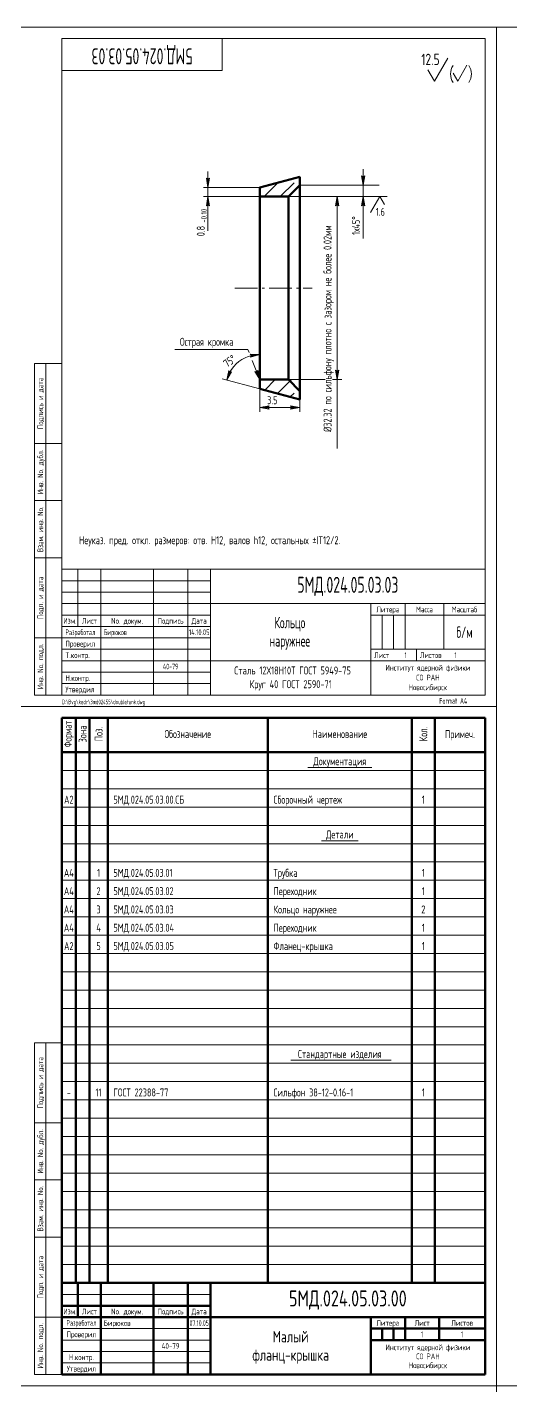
# Model space of a CAD drawing. Extents: x -414 to 4851, y -2165 to 1761.
# Drawn here: x 1959 to 2171, y 419 to 1013 of the extents above; entities that cross this region are included whole.
import ezdxf
from ezdxf.enums import TextEntityAlignment as Align

# ---------------------------------------------------------------- set-up
doc = ezdxf.new("R2010")
doc.units = 0
doc.linetypes.add('S-P10', pattern=[15, 10, -2, 1, -2])
for name, color, linetype, lineweight in [('1', 9, 'CONTINUOUS', 20), ('2', 2, 'CONTINUOUS', 50), ('DIM', 4, 'CONTINUOUS', 20), ('HATCH', 5, 'CONTINUOUS', 20), ('TR', 3, 'CONTINUOUS', 20)]:
    doc.layers.add(name, color=color, linetype=linetype, lineweight=lineweight)
doc.styles.add('SIMPLEX', font='simplex.shx', dxfattribs={"width": 0.7})
pattern_1 = [(225, (8313.458, -5262.2107), (3.535534, -3.535534), [])]

# ---------------------------------------------------------------- blocks, each defined once
blk = doc.blocks.new('SHTAMP1')
at = {"layer": 'DIM', "color": 2}
for p, q in [((-185, 55), (0, 55)), ((-185, 55), (-185, 0)), ((-178, 55), (-178, 30)), ((-168, 55), (-168, 0)), ((-145, 55), (-145, 0)), ((-130, 55), (-130, 0)), ((-120, 55), (-120, 0)), ((-120, 40), (0, 40)), ((-50, 40), (-50, 0)), ((-35, 40), (-35, 20)), ((-18, 40), (-18, 20)), ((-185, 35), (-120, 35)), ((-185, 30), (-120, 30)), ((-50, 35), (0, 35)), ((-50, 20), (0, 20)), ((-30, 20), (-30, 15)), ((-120, 15), (0, 15))]:
    blk.add_line(p, q, dxfattribs=at)
at = {"layer": 'DIM'}
for p, q in [((-185, 50), (-120, 50)), ((-185, 45), (-120, 45)), ((-185, 40), (-120, 40)), ((-45, 35), (-45, 20)), ((-40, 35), (-40, 20)), ((-185, 25), (-120, 25)), ((-185, 20), (-120, 20)), ((-185, 15), (-120, 15)), ((-185, 10), (-120, 10)), ((-185, 5), (-120, 5))]:
    blk.add_line(p, q, dxfattribs=at)
at = {"layer": 'DIM', "style": 'SIMPLEX', "width": 0.6}
blk.add_text('1', height=2.5, dxfattribs=at).set_placement((-35.18, 16.2))
at = {"layer": 'DIM', "style": 'SIMPLEX', "width": 0.6, "flags": 8}
blk.add_attdef('ОБОЗНАЧЕНИЕ2', text='', height=7, dxfattribs=at).set_placement((-117, 60), align=Align.MIDDLE)
at = {"layer": 'DIM', "style": 'SIMPLEX', "width": 0.6}
for tag, height, p in [('ОБОЗНАЧЕНИЕ', 7, (-60, 47.5)), ('МАСШТАБ', 5, (-9, 27.5))]:
    blk.add_attdef(tag, text='', height=height, dxfattribs=at).set_placement(p, align=Align.MIDDLE)
at = {"layer": 'DIM', "style": 'SIMPLEX', "width": 0.910843}
blk.add_attdef('ДАТА', text='', height=2.5, dxfattribs=at).set_placement((-129.5, 26.2), (-120.5, 26.2), align=Align.FIT)
at = {"layer": 'DIM', "style": 'SIMPLEX', "width": 0.6}
for tag, p in [('ЛИСТОВ', (-13.32, 16.2)), ('FORMAT', (-20, -3.8))]:
    blk.add_attdef(tag, p, '', height=2.5, dxfattribs=at)
blk.add_attdef('ТЕЛЕФОН', text='', height=2.5, dxfattribs=at).set_placement((-137.5, 12.5), align=Align.MIDDLE_CENTER)
at = {"layer": 'TR', "style": 'SIMPLEX', "width": 0.7}
for s, p in [('Литера', (-42.5, 36.2)), ('Масса', (-26.5, 36.2)), ('Масштаб', (-9, 36.2)), ('Изм.', (-181.5, 31.2)), ('Лист', (-173, 31.2)), ('No. докум.', (-156.5, 31.2)), ('Подпись', (-137.5, 31.2)), ('Дата', (-125, 31.2)), ('Институт ядерной физики', (-25, 10.7)), ('СО РАН', (-25, 6.42)), ('Новосибирск', (-25, 2.13))]:
    blk.add_text(s, height=2.5, dxfattribs=at).set_placement(p, align=Align.CENTER)
at = {"layer": 'TR', "style": 'SIMPLEX'}
for s, width, p in [('Разработал', 0.6, (-183.5, 26.2)), ('T.контр.', 0.7, (-183.5, 16.2)), ('Проверил', 0.7, (-183.5, 21.2)), ('Лист', 0.7, (-48.5, 16.2)), ('Листов', 0.7, (-28.5, 16.2)), ('Н.контр.', 0.7, (-183.5, 6.2)), ('Утвердил', 0.7, (-183.5, 1.2))]:
    blk.add_text(s, height=2.5, dxfattribs=dict(at, width=width)).set_placement(p)
at = {"layer": 'TR', "style": 'SIMPLEX', "width": 0.6}
for tag, height, p in [('НАИМЕНОВАНИЕ', 5, (-85.35, 29.2)), ('НАИМЕНОВАНИЕ2', 5, (-85.35, 21.2)), ('МАТЕРИАЛ', 3.5, (-85, 9)), ('СОРТАМЕНТ', 3.5, (-85, 3))]:
    blk.add_attdef(tag, text='', height=height, dxfattribs=at).set_placement(p, align=Align.CENTER)
for tag, p, height in [('РАЗРАБОТАЛ', (-166.7, 26.2), 2.5), ('ПРОВЕРИЛ', (-166.7, 21.2), 2.5), ('НОРМОКОНТРОЛЬ', (-166.7, 6.2), 2.5), ('УТВЕРДИЛ', (-166.7, 1.2), 2.5), ('ФАЙЛ', (-185, -4), 2)]:
    blk.add_attdef(tag, p, '', height=height, dxfattribs=at)
blk = doc.blocks.new('LEADR')
at = {"layer": 'DIM'}
for p, q in [((-1.17, 0.2), (0, 0)), ((-1, 0), (-1.17, 0.2)), ((0, 0), (-1.17, -0.2)), ((-0.44, 0.07), (-1.06, 0.07)), ((0, 0), (-1, 0)), ((-1.17, -0.2), (-1, 0)), ((-0.44, -0.08), (-1.06, -0.08))]:
    blk.add_line(p, q, dxfattribs=at)

msp = doc.modelspace()

# ---------------------------------------------------------------- hatches: boundary and pattern name
at = {"layer": 'HATCH'}
h = msp.add_hatch(dxfattribs=at)
h.set_pattern_fill('U', color=256, scale=5, angle=225, style=0, pattern_type=0)
h.set_pattern_definition(pattern_1)
h.paths.add_polyline_path([(2060.77, 943.16), (2060.77, 939.16), (2075.77, 939.16), (2075.77, 947.18)])
h = msp.add_hatch(dxfattribs=at)
h.set_pattern_fill('U', color=256, scale=5, angle=225, style=0, pattern_type=0)
h.set_pattern_definition(pattern_1)
h.paths.add_polyline_path([(2060.77, 859.16), (2060.77, 855.16), (2075.77, 851.14), (2075.77, 859.16)])

# ---------------------------------------------------------------- linework, layer by layer
at = {"layer": '1', "linetype": 'S-P10'}
msp.add_line((2049.82, 899.16), (2083.65, 899.16), dxfattribs=at)
at = {"layer": '1'}
for p, q in [((1974.29, 688.26), (2159.29, 688.26)), ((1974.29, 680.26), (2159.29, 680.26)), ((1974.29, 672.26), (2159.29, 672.26)), ((1974.29, 664.26), (2159.29, 664.26)), ((1974.29, 656.26), (2159.29, 656.26)), ((1974.29, 648.26), (2159.29, 648.26)), ((1974.29, 640.26), (2159.29, 640.26)), ((1974.29, 632.26), (2159.29, 632.26)), ((1974.29, 624.26), (2159.29, 624.26)), ((1974.29, 616.26), (2159.29, 616.26)), ((1974.29, 608.26), (2159.29, 608.26)), ((1974.29, 600.26), (2159.29, 600.26)), ((1974.29, 592.26), (2159.29, 592.26)), ((1974.29, 584.26), (2159.29, 584.26)), ((1974.29, 576.26), (2159.29, 576.26)), ((1974.29, 568.26), (2159.29, 568.26)), ((1974.29, 560.26), (2159.29, 560.26)), ((1974.29, 552.26), (2159.29, 552.26)), ((1974.29, 544.26), (2159.29, 544.26)), ((1974.29, 536.26), (2159.29, 536.26)), ((1974.29, 528.26), (2159.29, 528.26)), ((1974.29, 520.26), (2159.29, 520.26)), ((1974.29, 512.26), (2159.29, 512.26)), ((1974.29, 504.26), (2159.29, 504.26)), ((1974.29, 496.26), (2159.29, 496.26)), ((1974.29, 488.26), (2159.29, 488.26)), ((1974.29, 480.26), (2159.29, 480.26)), ((1974.29, 472.26), (2159.29, 472.26)), ((2039.29, 459.24), (1974.29, 459.24)), ((2039.29, 444.24), (1974.29, 444.24)), ((1974.29, 439.24), (2039.29, 439.24)), ((2039.29, 434.24), (1974.29, 434.24)), ((1974.29, 429.24), (2039.29, 429.24))]:
    msp.add_line(p, q, dxfattribs=at)
at = {"layer": '2'}
for p, q in [((2078.27, 947.85), (2060.77, 943.16)), ((2078.27, 947.85), (2078.27, 939.16)), ((2060.77, 855.16), (2060.77, 943.16)), ((2060.77, 939.16), (2073.27, 939.16)), ((2073.27, 939.16), (2078.27, 944.16)), ((2073.27, 859.16), (2073.27, 939.16)), ((2078.27, 850.47), (2078.27, 939.16)), ((2060.77, 859.16), (2073.27, 859.16)), ((2073.27, 859.16), (2078.27, 854.16)), ((2078.27, 850.47), (2060.77, 855.16)), ((1974.29, 711.24), (2159.29, 711.24)), ((1974.29, 424.24), (1974.29, 711.24)), ((1980.29, 464.24), (1980.29, 711.24)), ((1986.29, 464.24), (1986.29, 711.24)), ((1994.29, 464.24), (1994.29, 711.24)), ((2064.29, 464.24), (2064.29, 711.24)), ((2127.29, 464.24), (2127.29, 711.24)), ((2137.29, 464.24), (2137.29, 711.24)), ((2159.29, 711.24), (2159.29, 424.24)), ((2159.29, 696.26), (1974.29, 696.26)), ((2159.29, 464.24), (1974.29, 464.24)), ((1981.29, 464.24), (1981.29, 449.24)), ((1991.29, 464.24), (1991.29, 424.24)), ((2014.29, 424.24), (2014.29, 464.24)), ((2029.29, 464.24), (2029.29, 424.24)), ((2039.29, 424.24), (2039.29, 464.24)), ((1974.29, 454.24), (2039.29, 454.24)), ((2159.29, 449.24), (1974.29, 449.24)), ((2109.29, 424.24), (2109.29, 449.24)), ((2124.29, 439.24), (2124.29, 449.24)), ((2139.29, 439.24), (2139.29, 449.24)), ((2159.29, 444.24), (2109.29, 444.24)), ((2114.29, 444.24), (2114.29, 439.24)), ((2119.29, 439.24), (2119.29, 444.24)), ((2159.29, 439.24), (2109.29, 439.24)), ((2159.29, 424.24), (1974.29, 424.24))]:
    msp.add_line(p, q, dxfattribs=at)
at = {"layer": 'DIM'}
for p, q in [((2105.98, 947.66), (2105.98, 951.16)), ((2038.13, 946.66), (2038.13, 950.16)), ((2060.77, 943.16), (2036.13, 943.16)), ((2060.77, 939.16), (2036.13, 939.16)), ((2038.13, 943.16), (2038.13, 939.16)), ((2073.27, 939.16), (2096.62, 939.16)), ((2078.27, 944.16), (2101.62, 944.16)), ((2096.62, 939.16), (2116.52, 939.16)), ((2101.62, 944.16), (2112.98, 944.16)), ((2105.98, 944.16), (2105.98, 939.16)), ((2038.13, 935.66), (2038.13, 924.22)), ((2094.62, 935.66), (2094.62, 862.66)), ((2105.98, 935.66), (2105.98, 920.84)), ((2055.63, 872.36), (2023.6, 872.36)), ((2056.17, 870.96), (2055.63, 872.36)), ((2060.77, 859.16), (2057.49, 867.58)), ((2060.77, 855.16), (2044.38, 859.55)), ((2073.27, 859.16), (2089.42, 859.16)), ((2092.52, 859.16), (2096.62, 859.16)), ((2094.62, 859.16), (2094.62, 829.07)), ((2060.77, 855.16), (2060.77, 845)), ((2078.27, 850.47), (2078.27, 845)), ((2064.27, 847), (2074.77, 847)), ((2081.79, 689.56), (2109.79, 689.56)), ((2087.79, 657.56), (2103.79, 657.56)), ((2074.33, 561.56), (2118.26, 561.56))]:
    msp.add_line(p, q, dxfattribs=at)
at = {"layer": 'DIM', "color": 2}
for p, q in [((1962.29, 721.24), (1962.29, 866.24)), ((1974.29, 866.24), (1962.29, 866.24)), ((1967.29, 721.24), (1967.29, 866.24)), ((1974.29, 831.24), (1962.29, 831.24)), ((1974.29, 806.24), (1962.29, 806.24)), ((1974.29, 781.24), (1962.29, 781.24)), ((1974.29, 746.24), (1962.29, 746.24)), ((1974.29, 721.24), (1962.29, 721.24)), ((1974.29, 721.24), (1962.29, 721.24)), ((1962.29, 424.24), (1962.29, 569.24)), ((1974.29, 569.24), (1962.29, 569.24)), ((1967.29, 424.24), (1967.29, 569.24)), ((1974.29, 534.24), (1962.29, 534.24)), ((1974.29, 509.24), (1962.29, 509.24)), ((1974.29, 484.24), (1962.29, 484.24)), ((1974.29, 449.24), (1962.29, 449.24)), ((1974.29, 424.24), (1962.29, 424.24))]:
    msp.add_line(p, q, dxfattribs=at)
at = {"layer": 'DIM'}
for points in [[(1954.29, 716.24), (1954.29, 1013.24), (2164.29, 1013.24), (2164.29, 716.24)], [(2164.29, 419.24), (2164.29, 1013.24), (2584.29, 1013.24), (2584.29, 419.24)], [(1954.29, 419.24), (1954.29, 716.24), (2164.29, 716.24), (2164.29, 419.24)], [(2164.29, -174.76), (2164.29, 419.24), (2584.29, 419.24), (2584.29, -174.76)]]:
    msp.add_lwpolyline(points, close=True, dxfattribs=at)
at = {"layer": 'DIM', "color": 2}
msp.add_lwpolyline([(1974.29, 721.24), (1974.29, 1008.24), (2159.29, 1008.24), (2159.29, 721.24)], close=True, dxfattribs=at)
msp.add_lwpolyline([(1974.29, 994.24), (2044.29, 994.24), (2044.29, 1008.24)], dxfattribs=at)
at = {"layer": 'DIM', "flags": 128}
for points in [[(2134.3, 994.64), (2137.19, 989.64), (2142.96, 999.64)], [(2145.32, 993.14), (2147.34, 989.64), (2151.38, 996.64)], [(2115.29, 935.66), (2113.27, 939.16), (2109.23, 932.16)]]:
    msp.add_lwpolyline(points, dxfattribs=at)
at = {"layer": 'DIM'}
for centre, radius, start, end in [((2150.84, 992.79), 6.65, 146, 214), ((2146.64, 992.79), 6.65, 326, 34), ((2060.77, 855.16), 14.96, 103.43518, 151.56482)]:
    msp.add_arc(centre, radius, start, end, dxfattribs=at)

# ---------------------------------------------------------------- block references
ref = msp.add_blockref('SHTAMP1', (2159.29, 721.24), dxfattribs=at)
ref.add_attrib('ФАЙЛ', 'D:\\Bvg\\kedr\\3md02455\\doubletank.dwg', (1974.29, 717.24), dxfattribs={"layer": 'TR', "height": 2, "style": 'SIMPLEX', "width": 0.6})
ref.add_attrib('РАЗРАБОТАЛ', 'Бирюков', (1992.59, 747.44), dxfattribs={"layer": 'TR', "height": 2.5, "style": 'SIMPLEX', "width": 0.6})
ref.add_attrib('ТЕЛЕФОН', '40-79', dxfattribs={"height": 2.5, "style": 'SIMPLEX', "width": 0.6}).set_placement((2021.79, 733.74), align=Align.MIDDLE_CENTER)
ref.add_attrib('ДАТА', '14.10.05', dxfattribs={"height": 2.5, "style": 'SIMPLEX', "width": 0.6}).set_placement((2029.79, 747.44), (2038.79, 747.44), align=Align.FIT)
ref.add_attrib('ОБОЗНАЧЕНИЕ', '5МД.024.05.03.03', dxfattribs={"height": 7, "style": 'SIMPLEX', "width": 0.6}).set_placement((2099.29, 768.74), align=Align.MIDDLE)
ref.add_attrib('МАСШТАБ', 'б/м', dxfattribs={"height": 5, "style": 'SIMPLEX', "width": 0.6}).set_placement((2150.29, 748.74), align=Align.MIDDLE)
ref.add_attrib('НАИМЕНОВАНИЕ', 'Кольцо', dxfattribs={"layer": 'TR', "height": 5, "style": 'SIMPLEX', "width": 0.6}).set_placement((2073.94, 750.44), align=Align.CENTER)
ref.add_attrib('НАИМЕНОВАНИЕ2', 'наружнее', dxfattribs={"layer": 'TR', "height": 5, "style": 'SIMPLEX', "width": 0.6}).set_placement((2073.94, 742.44), align=Align.CENTER)
ref.add_attrib('МАТЕРИАЛ', ' Сталь 12Х18Н10Т ГОСТ 5949-75', dxfattribs={"layer": 'TR', "height": 3.5, "style": 'SIMPLEX', "width": 0.6}).set_placement((2074.29, 730.24), align=Align.CENTER)
ref.add_attrib('СОРТАМЕНТ', 'Круг 40 ГОСТ 2590-71', dxfattribs={"layer": 'TR', "height": 3.5, "style": 'SIMPLEX', "width": 0.6}).set_placement((2074.29, 724.24), align=Align.CENTER)
ref.add_attrib('ЛИСТОВ', '1', (2145.96, 737.44), dxfattribs={"height": 2.5, "style": 'SIMPLEX', "width": 0.6})
ref.add_attrib('FORMAT', 'Format A4', (2139.29, 717.44), dxfattribs={"height": 2.5, "style": 'SIMPLEX', "width": 0.6})
ref.add_attrib('ОБОЗНАЧЕНИЕ2', '5МД.024.05.03.03', dxfattribs={"height": 7, "rotation": 180, "style": 'SIMPLEX', "width": 0.6, "flags": 8}).set_placement((2009.29, 1001.24), align=Align.MIDDLE)
at = {"layer": 'DIM', "xscale": 3.5, "yscale": 3.5, "zscale": 3.5}
for p, rotation in [((2038.13, 943.16), 270), ((2105.98, 944.16), 270), ((2038.13, 939.16), 90), ((2094.62, 939.16), 90), ((2105.98, 939.16), 90), ((2060.77, 870.12), 6.717588634891481), ((2046.32, 859.03), 248.2824113651034), ((2060.77, 859.16), 291.2653879934346), ((2094.62, 859.16), 270), ((2060.77, 847), 180)]:
    msp.add_blockref('LEADR', p, dxfattribs=dict(at, rotation=rotation))
msp.add_blockref('LEADR', (2078.27, 847), dxfattribs=at)

# ---------------------------------------------------------------- texts
at = {"layer": 'DIM', "style": 'SIMPLEX', "width": 0.7}
msp.add_text('12.5', height=5, dxfattribs=at).set_placement((2139.44, 996.64), align=Align.RIGHT)
msp.add_text('-0.10', height=2.474, rotation=90, dxfattribs=at).set_placement((2035.15, 927.73), align=Align.TOP_LEFT)
msp.add_text('1.6', height=3.5, rotation=360, dxfattribs=at).set_placement((2111.52, 930.76))
for s, p in [('Подпись и дата', (1966.09, 848.74)), ('Инв. No. дубл.', (1966.09, 818.74)), ('Взам. инв. No.', (1966.09, 793.74)), ('Подп. и дата', (1966.09, 763.74)), ('Инв. No. подл.', (1966.09, 733.74))]:
    msp.add_text(s, height=2.5, rotation=90, dxfattribs=at).set_placement(p, align=Align.CENTER)
for s, p in [('5МД.024.05.03.00.СБ', (1996.79, 673.76)), ('5МД.024.05.03.01', (1996.79, 641.76)), ('5МД.024.05.03.02', (1996.79, 633.76)), ('5МД.024.05.03.03', (1996.79, 625.76)), ('5МД.024.05.03.04', (1996.79, 617.76)), ('5МД.024.05.03.05', (1996.79, 609.76)), ('ГОСТ 22388-77', (1996.79, 545.76))]:
    msp.add_text(s, height=3.5, dxfattribs=at).set_placement(p)
for s, p in [('1', (2132.29, 673.76)), ('A4', (1977.29, 641.76)), ('1', (1990.29, 641.76)), ('1', (2132.29, 641.76)), ('A4', (1977.29, 633.76)), ('2', (1990.29, 633.76)), ('1', (2132.29, 633.76)), ('A4', (1977.29, 625.76)), ('3', (1990.29, 625.76)), ('2', (2132.29, 625.76)), ('A4', (1977.29, 617.76)), ('4', (1990.29, 617.76)), ('1', (2132.29, 617.76)), ('A2', (1977.29, 609.76)), ('5', (1990.29, 609.76)), ('1', (2132.29, 609.76)), ('-', (1977.29, 545.76)), ('11', (1990.29, 545.76)), ('1', (2132.29, 545.76))]:
    msp.add_text(s, height=3.5, dxfattribs=at).set_placement(p, align=Align.CENTER)
for s, height, p in [('5МД.024.05.03.00', 7, (2099.29, 456.74)), ('1', 2.5, (2131.79, 441.74)), ('1', 2.5, (2149.29, 441.74))]:
    msp.add_text(s, height=height, dxfattribs=at).set_placement(p, align=Align.MIDDLE)
at = {"layer": 'DIM', "style": 'SIMPLEX', "width": 0.542769}
msp.add_text('07.10.05', height=2.5, dxfattribs=at).set_placement((2030.09, 445.44), (2038.49, 445.44), align=Align.FIT)
at = {"layer": 'DIM', "char_height": 3.5, "attachment_point": 5, "style": 'SIMPLEX'}
for s, insert, rotation in [('\\A1;1х45°', (2102.83, 926.5), 90), ('\\A1;0.8', (2034.98, 924.12), 90), ('\\fSimplex|b0|i0|c204|p2;%%c32.32 по сильфону плотно с зазором не более 0.02мм', (2090.89, 881.43), 90), ('\\A1;75°', (2047.64, 867.28), 36.75139)]:
    msp.add_mtext(s, dxfattribs=dict(at, insert=insert, rotation=rotation))
at = {"layer": 'DIM', "insert": (2066.25, 850.15), "char_height": 3.5, "attachment_point": 5, "style": 'SIMPLEX'}
msp.add_mtext('\\A1;3.5', dxfattribs=at)
at = {"layer": 'TR', "style": 'SIMPLEX', "width": 0.7}
for s, height, p in [('Острая кромка', 3.5, (2025.87, 873.94)), ('Сборочный чертеж', 3.5, (2066.79, 673.76)), ('Трубка', 3.5, (2066.79, 641.76)), ('Переходник', 3.5, (2066.79, 633.76)), ('Кольцо наружнее', 3.5, (2066.79, 625.76)), ('Переходник', 3.5, (2066.79, 617.76)), ('Фланец-крышка', 3.5, (2066.79, 609.76)), ('Сильфон 38-12-0.16-1', 3.5, (2066.79, 545.76)), ('Бирюков', 2.5, (1992.59, 445.44))]:
    msp.add_text(s, height=height, dxfattribs=at).set_placement(p)
at = {"layer": 'TR', "style": 'SIMPLEX'}
for s, height, width, p in [('Формат', 3.36, 0.6, (1977.29, 704.23)), ('Зона', 3.5, 0.7, (1983.29, 704.23)), ('Поз.', 3.5, 0.7, (1990.29, 704.23)), ('Кол.', 3.5, 0.7, (2132.29, 704.23))]:
    msp.add_text(s, height=height, rotation=90, dxfattribs=dict(at, width=width)).set_placement(p, align=Align.MIDDLE)
at = {"layer": 'TR', "style": 'SIMPLEX', "width": 0.7}
for s, height, p in [('Обозначение', 3.5, (2029.29, 704.23)), ('Наименование', 3.5, (2095.79, 704.23)), ('Примеч.', 3.5, (2148.29, 703.7)), ('Литера', 2.5, (2116.79, 446.4)), ('Лист', 2.5, (2131.79, 446.74)), ('Листов', 2.5, (2149.29, 446.74))]:
    msp.add_text(s, height=height, dxfattribs=at).set_placement(p, align=Align.MIDDLE)
at = {"layer": 'TR', "style": 'SIMPLEX'}
for s, height, width, p in [('Документация', 3.5, 0.7, (2095.79, 690.56)), ('А2', 3.5, 0.7, (1977.29, 673.76)), ('Детали', 3.5, 0.7, (2095.79, 658.56)), ('Стандартные изделия', 3.5, 0.7, (2095.79, 562.56)), ('Изм.', 2.5, 0.7, (1977.79, 450.49)), ('Лист', 2.5, 0.7, (1986.29, 450.49)), ('No. докум.', 2.5, 0.7, (2002.79, 450.49)), ('Подпись', 2.5, 0.7, (2021.79, 450.49)), ('Дата', 2.5, 0.7, (2034.29, 450.49)), ('Разработал', 2.5, 0.6, (1982.79, 445.49)), ('Проверил', 2.5, 0.7, (1982.79, 440.49)), ('Малый', 5, 0.7, (2074.29, 438.24)), ('40-79', 2.5, 0.7, (2021.79, 435.44)), ('фланц-крышка', 5, 0.7, (2074.29, 430.24)), ('Институт ядерной физики', 2.5, 0.7, (2134.31, 434.81)), ('Утвердил', 2.5, 0.7, (1982.79, 425.49)), ('Н.контр.', 2.5, 0.7, (1982.79, 430.49)), ('Новосибирск', 2.5, 0.7, (2134.31, 426.95)), ('СО РАН', 2.5, 0.7, (2134.31, 430.88))]:
    msp.add_text(s, height=height, dxfattribs=dict(at, width=width)).set_placement(p, align=Align.CENTER)
at = {"layer": 'TR', "style": 'SIMPLEX', "width": 0.7}
for s, p in [('Подпись и дата', (1966.09, 551.74)), ('Инв. No. дубл.', (1966.09, 521.74)), ('Взам. инв. No.', (1966.09, 496.74)), ('Подп. и дата', (1966.09, 466.74)), ('Инв. No. подл.', (1966.09, 436.74))]:
    msp.add_text(s, height=2.5, rotation=90, dxfattribs=at).set_placement(p, align=Align.CENTER)
at = {"layer": 'TR', "insert": (1981.79, 786.24), "char_height": 3.5, "width": 170, "attachment_point": 7, "style": 'SIMPLEX'}
msp.add_mtext('\\A1;Неуказ. пред. откл. размеров: отв. H12, валов h12, остальных ±IT12/2.', dxfattribs=at)

doc.saveas('drawing.dxf')
